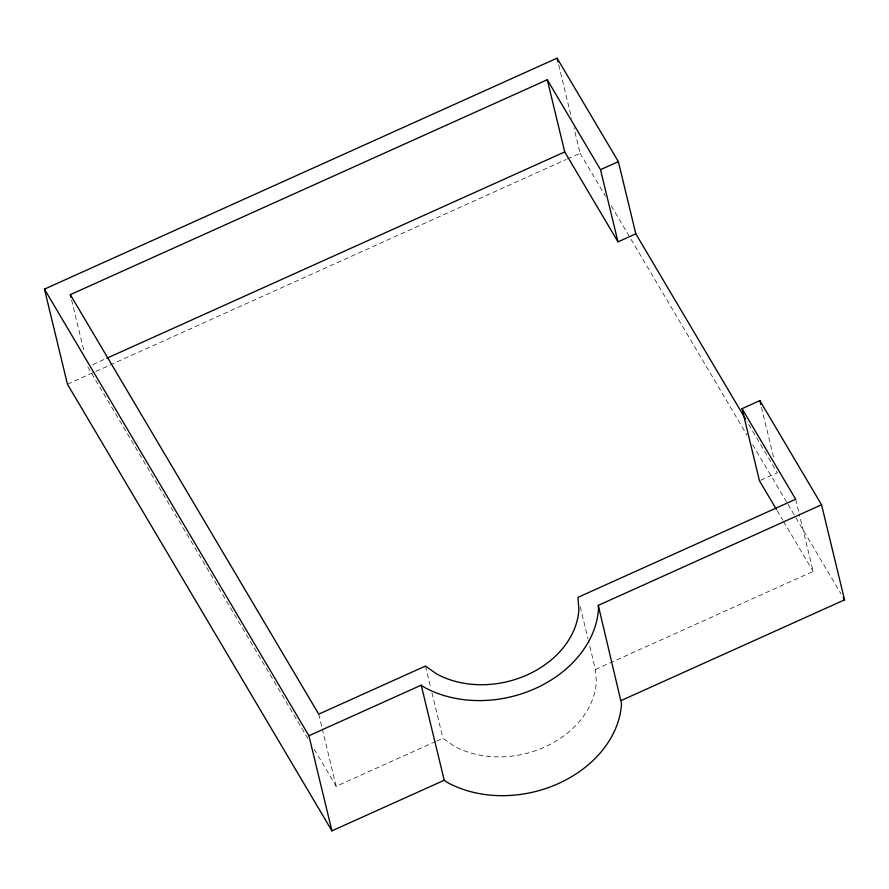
<?xml version="1.0" encoding="UTF-8"?>
<svg xmlns="http://www.w3.org/2000/svg" width="889" height="889" viewBox="0 0 889 889"><rect width="100%" height="100%" fill="white"/><g stroke="black" fill="none" stroke-linecap="round" stroke-linejoin="round"><path stroke-width="0.67" stroke-dasharray="4.45 3.33" d="M92.834 364.546L105.491 358.845M67.453 384.226L566.16 159.52M567.426 158.953L580.084 153.252L573.927 127.794M760.673 480.282L777.319 472.781L746.904 421.397M314.25 749.271L336.186 786.321L435.399 741.615M436.655 741.048L442.933 738.226L453.935 746.015A88.689 69.509 -13.6 0 0 544.724 747.016A88.689 69.509 -13.6 0 0 596.341 681.841L595.419 669.517L588.307 640.113M595.419 669.517L813.135 571.416L799.233 513.953M580.084 153.252L605.542 196.236M611.199 205.792L630.29 238.03M630.99 239.23L746.96 435.077M752.627 444.622L787.276 503.141M787.976 504.341L841.016 593.896M777.13 510.619L782.776 520.154M783.487 521.343L813.135 571.416M87.778 366.824L307.872 738.515M795.677 499.251L798.911 512.62M761.484 407.295L774.086 459.413M558.692 64.853L571.66 118.426M580.228 606.709L587.985 638.78M425.475 666.05L430.654 687.441M431.943 692.787L442.933 738.226M318.729 714.156L321.962 727.524M322.285 728.858L336.186 786.321M71.609 300.004L83.899 350.788"/><path stroke-width="1.33" d="M776.43 509.43L759.484 480.816L742.026 408.651L759.862 400.606L821.547 504.774L598.286 605.365L621.544 703.799A108.58 85.1 -13.6 0 1 558.348 783.587A108.58 85.1 -13.6 0 1 447.189 782.353L444.222 780.253L331.93 830.848L67.453 384.226L44.45 289.136L557.07 58.152L618.366 161.654L635.824 233.818L745.482 419.008M70.964 297.326L70.32 294.659L547.268 79.743L600.519 169.688L617.988 241.852L635.824 233.818M106.758 358.267L564.726 151.919L547.268 79.743M600.519 169.688L618.366 161.654M331.93 830.848L308.916 735.748L421.208 685.152L424.186 687.264A108.58 85.1 -13.6 0 0 535.345 688.486A108.58 85.1 -13.6 0 0 598.53 608.698L598.286 605.365M621.289 700.465L844.55 599.864L821.547 504.774M742.026 408.651L795.677 499.251L577.961 597.352L578.883 609.676A88.689 69.509 -13.6 0 1 527.266 674.851A88.689 69.509 -13.6 0 1 436.466 673.84L425.475 666.05L318.729 714.156L70.32 294.659M843.139 597.486L844.55 599.864M564.726 151.919L617.988 241.852M44.45 289.136L308.916 735.748M759.862 400.606L760.828 404.617M557.07 58.152L558.048 62.163M421.208 685.152L444.222 780.253"/></g></svg>
